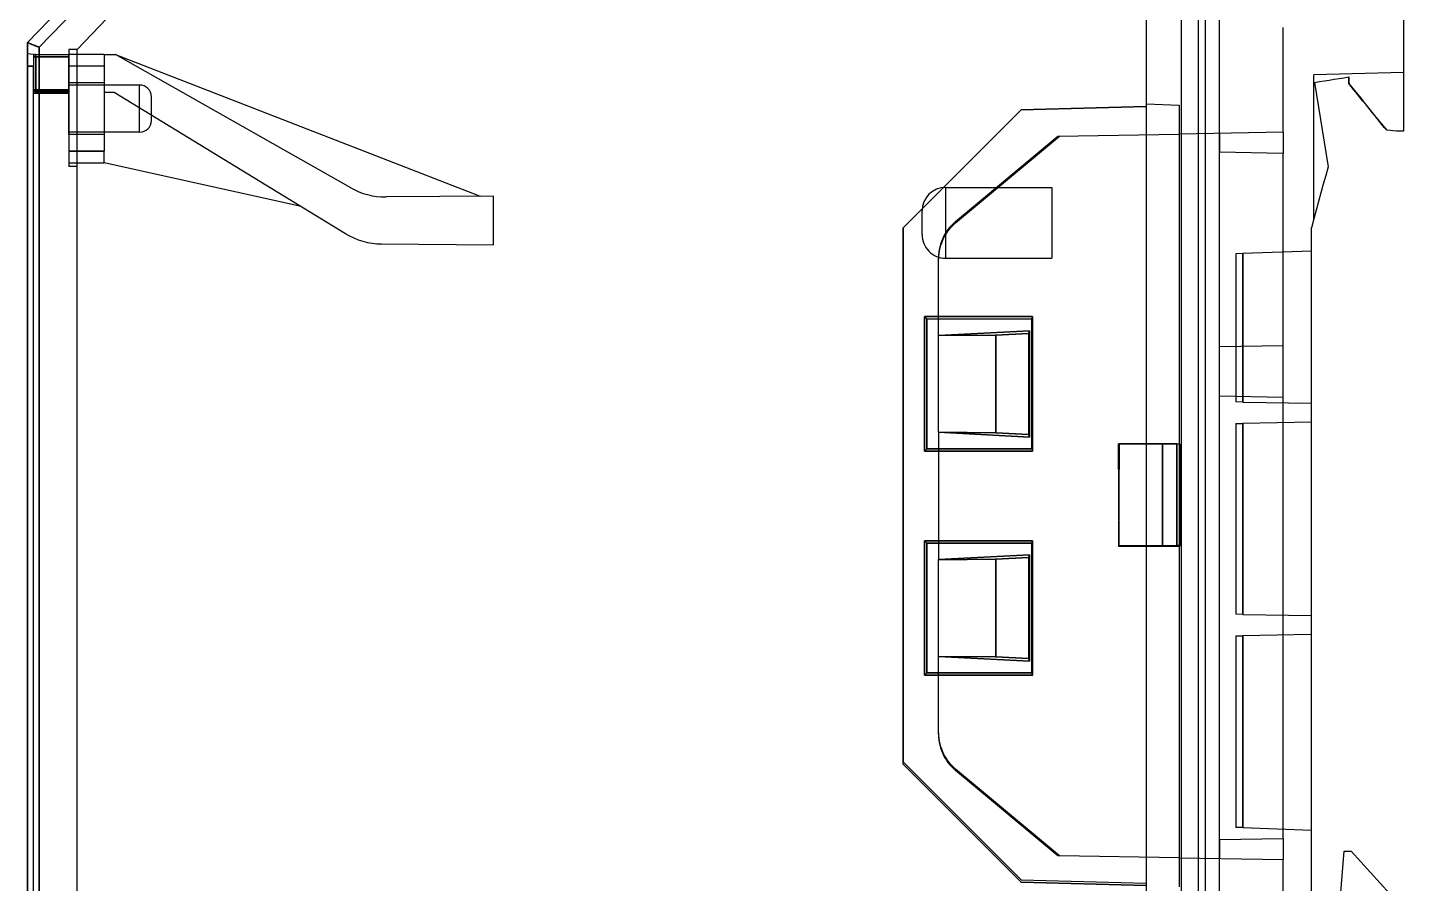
# Model space of a CAD drawing. Header units: millimetres. Extents: x -58 to 0.6, y -144 to -51.8.
# Drawn here: x -58 to 0.3, y -113.3 to -77 of the extents above; entities that cross this region are included whole.
import ezdxf

# ---------------------------------------------------------------- set-up
doc = ezdxf.new("R2010")
doc.units = ezdxf.units.MM
doc.layers.add('MAIN-1', color=7, linetype='Continuous')
doc.layers.add('MAIN-2', color=7, linetype='Continuous')

msp = doc.modelspace()

# ---------------------------------------------------------------- linework, layer by layer
at = {"layer": 'MAIN-1'}
for p, q in [((0.3, -52.322), (0.3, -81.396)), ((-8.4, -52.55), (-8.4, -141.109)), ((-8.1, -52.542), (-8.1, -141.118)), ((-55.142, -74.685), (-58, -77.644)), ((-57.504, -77.846), (-54.787, -75.032)), ((-58, -77.644), (-58, -77.644)), ((-58, -77.644), (-58, -77.644)), ((-58, -77.644), (-58, -77.644)), ((-58, -77.644), (-58, -77.644)), ((-58, -77.644), (-58, -77.644)), ((-58, -77.644), (-58, -77.644)), ((-58, -77.644), (-57.999, -77.645)), ((-58, -77.644), (-58, -116.016)), ((-57.999, -77.645), (-57.998, -77.645)), ((-57.998, -77.645), (-57.995, -77.646)), ((-57.995, -77.646), (-57.992, -77.648)), ((-57.992, -77.648), (-57.987, -77.65)), ((-57.987, -77.65), (-57.982, -77.652)), ((-57.982, -77.652), (-57.975, -77.655)), ((-57.975, -77.655), (-57.968, -77.658)), ((-57.968, -77.658), (-57.96, -77.661)), ((-57.96, -77.661), (-57.951, -77.665)), ((-57.951, -77.665), (-57.94, -77.669)), ((-57.94, -77.669), (-57.929, -77.674)), ((-57.929, -77.674), (-57.917, -77.679)), ((-57.917, -77.679), (-57.905, -77.684)), ((-57.905, -77.684), (-57.891, -77.689)), ((-57.891, -77.689), (-57.877, -77.695)), ((-57.877, -77.695), (-57.861, -77.702)), ((-57.861, -77.702), (-57.845, -77.708)), ((-57.845, -77.708), (-57.829, -77.715)), ((-57.829, -77.715), (-57.811, -77.722)), ((-57.811, -77.722), (-57.793, -77.73)), ((-57.793, -77.73), (-57.774, -77.737)), ((-57.774, -77.737), (-57.754, -77.745)), ((-57.754, -77.745), (-57.734, -77.753)), ((-57.734, -77.753), (-57.713, -77.762)), ((-57.713, -77.762), (-57.692, -77.771)), ((-57.692, -77.771), (-57.67, -77.779)), ((-57.67, -77.779), (-57.647, -77.789)), ((-57.647, -77.789), (-57.624, -77.798)), ((-57.624, -77.798), (-57.601, -77.807)), ((-57.601, -77.807), (-57.577, -77.817)), ((-57.577, -77.817), (-57.553, -77.827)), ((-57.553, -77.827), (-57.529, -77.836)), ((-57.529, -77.836), (-57.504, -77.846)), ((-57.504, -77.846), (-57.504, -115.814)), ((-3.26, -79.3), (-3.052, -79.266)), ((-3.052, -79.266), (-2.844, -79.233)), ((-2.844, -79.233), (-2.637, -79.199)), ((-2.637, -79.199), (-2.43, -79.166)), ((-2.43, -79.166), (-2.225, -79.132)), ((-2.225, -79.132), (-2.019, -79.098)), ((-2.02, -79.107), (-2.02, -79.098)), ((-2.02, -79.116), (-2.02, -79.107)), ((-2.019, -79.125), (-2.02, -79.116)), ((-2.019, -79.098), (-2.019, -79.138)), ((-2.019, -79.134), (-2.019, -79.125)), ((-2.019, -79.143), (-2.019, -79.134)), ((-2.019, -79.138), (-2.019, -79.178)), ((-2.019, -79.153), (-2.019, -79.143)), ((-2.019, -79.178), (-2.019, -79.218)), ((-2.019, -79.218), (-2.019, -79.259)), ((-2.019, -79.259), (-2.019, -79.299)), ((-3.47, -79.334), (-3.26, -79.3)), ((-3.47, -79.334), (-2.896, -82.911)), ((-2.019, -79.299), (-2.019, -79.34)), ((-2.019, -79.34), (-2.019, -79.381)), ((-2.019, -79.382), (-2.019, -79.381)), ((-2.019, -79.381), (-2.019, -79.381)), ((-2.019, -79.381), (-2.019, -79.381)), ((-2.019, -79.382), (-1.787, -79.666)), ((-2.019, -79.382), (-2.019, -79.382)), ((-2.019, -79.382), (-2.019, -79.382)), ((-2.019, -79.382), (-2.019, -79.382)), ((-1.787, -79.666), (-1.556, -79.951)), ((-1.556, -79.951), (-1.326, -80.234)), ((-1.326, -80.234), (-1.096, -80.517)), ((-1.096, -80.517), (-0.867, -80.799)), ((-0.867, -80.799), (-0.639, -81.08)), ((-0.639, -81.08), (-0.411, -81.36)), ((0, -81.396), (-0.411, -81.36)), ((0.3, -81.396), (0, -81.396)), ((-2.996, -83.28), (-3.097, -83.648)), ((-2.896, -82.911), (-2.996, -83.28)), ((-3.097, -83.648), (-3.198, -84.016)), ((-3.298, -84.385), (-3.399, -84.753)), ((-3.198, -84.016), (-3.298, -84.385)), ((-3.399, -84.753), (-3.499, -85.121)), ((-3.6, -114.516), (-3.6, -85.491)), ((-3.499, -85.121), (-3.599, -85.489)), ((-19.998, -89.262), (-15.417, -89.26)), ((-19.998, -94.957), (-19.998, -89.262)), ((-19.898, -89.361), (-19.998, -89.262)), ((-15.45, -89.359), (-19.898, -89.361)), ((-19.898, -89.361), (-19.898, -94.857)), ((-19.4, -90.058), (-19.4, -89.361)), ((-15.45, -89.36), (-15.417, -89.26)), ((-15.45, -94.859), (-15.45, -89.36)), ((-15.417, -89.26), (-15.417, -94.958)), ((-15.55, -89.857), (-19.4, -90.058)), ((-16.978, -90.038), (-19.4, -90.061)), ((-19.4, -90.061), (-19.4, -90.057)), ((-19.4, -94.158), (-19.4, -90.06)), ((-16.978, -90.038), (-15.586, -89.967)), ((-16.978, -94.181), (-16.978, -90.038)), ((-15.586, -89.967), (-15.55, -89.857)), ((-15.586, -89.967), (-15.586, -94.252)), ((-15.55, -89.857), (-15.55, -94.362)), ((-19.4, -94.162), (-19.4, -94.158)), ((-19.4, -94.158), (-16.978, -94.181)), ((-19.4, -94.161), (-15.55, -94.362)), ((-19.4, -94.162), (-19.4, -94.858)), ((-15.586, -94.252), (-16.978, -94.181)), ((-15.55, -94.362), (-15.586, -94.252)), ((-19.998, -94.957), (-19.898, -94.857)), ((-15.417, -94.959), (-19.998, -94.957)), ((-19.898, -94.857), (-15.45, -94.859)), ((-15.45, -94.859), (-15.417, -94.959)), ((-19.998, -98.762), (-15.417, -98.76)), ((-19.998, -104.457), (-19.998, -98.761)), ((-19.998, -98.761), (-19.898, -98.861)), ((-15.45, -98.859), (-19.898, -98.861)), ((-19.898, -98.861), (-19.898, -104.358)), ((-19.4, -98.861), (-19.4, -99.558)), ((-15.417, -98.76), (-15.45, -98.859)), ((-15.45, -104.359), (-15.45, -98.86)), ((-15.417, -98.76), (-15.417, -104.458)), ((-15.55, -99.357), (-19.4, -99.558)), ((-16.978, -99.538), (-19.4, -99.561)), ((-19.4, -99.561), (-19.4, -99.557)), ((-19.4, -103.658), (-19.4, -99.56)), ((-16.978, -99.538), (-15.586, -99.467)), ((-16.978, -103.681), (-16.978, -99.538)), ((-15.586, -99.467), (-15.55, -99.357)), ((-15.586, -99.467), (-15.586, -103.752)), ((-15.55, -99.357), (-15.55, -103.862)), ((-19.4, -103.662), (-19.4, -103.658)), ((-19.4, -103.658), (-16.978, -103.681)), ((-19.4, -103.661), (-15.55, -103.862)), ((-19.4, -104.358), (-19.4, -103.662)), ((-15.586, -103.752), (-16.978, -103.681)), ((-15.55, -103.862), (-15.586, -103.752)), ((-19.898, -104.358), (-19.998, -104.457)), ((-15.417, -104.459), (-19.998, -104.457)), ((-19.898, -104.357), (-15.45, -104.359)), ((-15.417, -104.459), (-15.45, -104.359)), ((-2.365, -113.832), (-2.219, -111.913)), ((-2.219, -111.913), (-1.919, -111.913)), ((-1.919, -111.913), (-0.274, -113.723))]:
    msp.add_line(p, q, dxfattribs=at)
at = {"layer": 'MAIN-2'}
for p, q in [((-10.6, -53.563), (-10.6, -127.839)), ((-9.1, -133.623), (-9.1, -60.037)), ((-7.5, -81.495), (-7.5, -60.059)), ((-54.787, -75.032), (-57.504, -77.846)), ((-54.641, -76.628), (-55.9, -77.932)), ((-4.801, -81.448), (-4.801, -77.007)), ((-57.999, -77.645), (-58, -77.644)), ((-58, -116.016), (-58, -77.644)), ((-58, -77.644), (-58, -77.644)), ((-57.996, -77.646), (-57.999, -77.645)), ((-57.99, -77.649), (-57.996, -77.646)), ((-57.982, -77.652), (-57.99, -77.649)), ((-57.972, -77.656), (-57.982, -77.652)), ((-57.959, -77.662), (-57.972, -77.656)), ((-57.944, -77.668), (-57.959, -77.662)), ((-57.927, -77.675), (-57.944, -77.668)), ((-57.907, -77.683), (-57.927, -77.675)), ((-57.885, -77.692), (-57.907, -77.683)), ((-57.861, -77.702), (-57.885, -77.692)), ((-57.835, -77.712), (-57.861, -77.702)), ((-57.808, -77.723), (-57.835, -77.712)), ((-57.778, -77.735), (-57.808, -77.723)), ((-57.747, -77.748), (-57.778, -77.735)), ((-57.715, -77.761), (-57.747, -77.748)), ((-57.682, -77.775), (-57.715, -77.761)), ((-57.648, -77.788), (-57.682, -77.775)), ((-57.613, -77.803), (-57.648, -77.788)), ((-57.577, -77.817), (-57.613, -77.803)), ((-57.541, -77.832), (-57.577, -77.817)), ((-57.504, -77.846), (-57.541, -77.832)), ((-57.504, -115.814), (-57.504, -77.846)), ((-56.25, -77.932), (-56.25, -77.932)), ((-56.25, -77.932), (-56.25, -82.894)), ((-55.9, -77.932), (-56.25, -77.932)), ((-55.9, -115.728), (-55.9, -77.932)), ((-55.9, -77.932), (-55.9, -77.932)), ((-55.9, -77.932), (-55.9, -77.932)), ((-55.9, -77.932), (-55.9, -77.932)), ((-58, -78.122), (-58, -78.122)), ((-57.75, -78.144), (-58, -78.122)), ((-57.75, -78.644), (-58, -78.644)), ((-58, -78.644), (-57.75, -78.644)), ((-57.75, -78.144), (-57.75, -78.144)), ((-57.75, -78.144), (-57.75, -78.644)), ((-57.75, -78.144), (-57.75, -78.144)), ((-57.75, -78.144), (-57.75, -78.144)), ((-57.75, -78.144), (-56.25, -78.144)), ((-57.75, -78.244), (-56.25, -78.244)), ((-56.25, -78.244), (-57.75, -78.244)), ((-57.65, -78.244), (-57.75, -78.244)), ((-57.75, -78.244), (-57.75, -79.644)), ((-57.75, -78.244), (-57.75, -78.244)), ((-57.65, -78.244), (-57.75, -78.244)), ((-57.75, -115.016), (-57.75, -78.644)), ((-57.65, -78.144), (-57.65, -78.144)), ((-57.65, -78.244), (-57.65, -78.144)), ((-57.65, -78.244), (-57.65, -78.144)), ((-56.25, -78.244), (-57.65, -78.244)), ((-57.65, -78.244), (-56.25, -78.244)), ((-57.65, -79.644), (-57.65, -78.244)), ((-57.65, -78.244), (-57.65, -79.644)), ((-56.25, -78.144), (-56.25, -78.144)), ((-56.25, -78.144), (-56.25, -78.144)), ((-56.25, -78.144), (-56.25, -78.144)), ((-56.25, -78.144), (-56.25, -78.144)), ((-56.25, -78.144), (-56.25, -78.144)), ((-56.25, -78.244), (-56.25, -78.144)), ((-54.75, -78.144), (-56.25, -78.144)), ((-56.25, -79.344), (-56.25, -78.244)), ((-54.75, -78.644), (-56.25, -78.644)), ((-54.75, -78.644), (-56.25, -78.644)), ((-54.75, -78.144), (-54.75, -78.144)), ((-54.75, -78.144), (-54.75, -78.144)), ((-54.75, -78.144), (-54.269, -78.144)), ((-54.75, -78.144), (-54.75, -78.644)), ((-54.75, -78.644), (-54.75, -82.244)), ((-54.269, -78.144), (-54.269, -78.144)), ((-54.269, -78.144), (-54.269, -78.144)), ((-54.269, -78.144), (-54.269, -78.144)), ((-54.269, -78.144), (-38.828, -84.154)), ((-44.306, -83.798), (-54.269, -78.144)), ((0.3, -78.918), (-3.5, -79.018)), ((-3.5, -85.125), (-3.5, -79.018)), ((-3.5, -79.018), (-3.5, -79.018)), ((-2.02, -79.098), (-2.02, -79.098)), ((-2.02, -79.098), (-2.02, -79.098)), ((-2.019, -79.189), (-2.019, -79.153)), ((-2.019, -79.227), (-2.019, -79.189)), ((-2.019, -79.266), (-2.019, -79.227)), ((-2.019, -79.305), (-2.019, -79.266)), ((0.3, -78.918), (0.3, -78.918)), ((-57.65, -79.644), (-57.75, -79.644)), ((-57.75, -79.644), (-57.75, -79.644)), ((-57.65, -79.644), (-57.75, -79.644)), ((-57.75, -79.694), (-56.25, -79.694)), ((-57.75, -79.694), (-56.25, -79.694)), ((-57.75, -79.794), (-57.75, -79.794)), ((-57.75, -79.794), (-56.25, -79.794)), ((-57.65, -79.644), (-56.25, -79.644)), ((-57.65, -79.744), (-57.65, -79.644)), ((-57.65, -79.744), (-57.65, -79.644)), ((-56.25, -79.644), (-57.65, -79.644)), ((-57.65, -79.744), (-56.25, -79.744)), ((-57.65, -79.744), (-57.65, -79.744)), ((-56.25, -80.444), (-56.25, -79.344)), ((-54.75, -79.344), (-56.25, -79.344)), ((-54.75, -79.344), (-56.25, -79.344)), ((-53.25, -79.444), (-56.25, -79.444)), ((-53.25, -79.444), (-56.25, -79.444)), ((-56.25, -79.744), (-56.25, -79.744)), ((-56.25, -79.794), (-56.25, -79.794)), ((-54.75, -79.744), (-54.333, -79.744)), ((-54.75, -79.744), (-54.75, -79.744)), ((-54.75, -79.744), (-54.75, -79.744)), ((-54.333, -79.744), (-44.534, -85.738)), ((-54.333, -79.744), (-54.333, -79.744)), ((-54.333, -79.744), (-54.333, -79.744)), ((-53.25, -80.444), (-53.25, -79.444)), ((-53.25, -80.444), (-53.25, -79.444)), ((-3.47, -79.334), (-3.47, -79.334)), ((-3.47, -79.334), (-3.47, -79.334)), ((-2.019, -79.343), (-2.019, -79.305)), ((-2.019, -79.381), (-2.019, -79.343)), ((-2.019, -79.381), (-2.019, -79.381)), ((-56.25, -81.544), (-56.25, -80.444)), ((-53.25, -81.444), (-53.25, -80.444)), ((-53.25, -81.444), (-53.25, -80.444)), ((-52.75, -80.444), (-52.75, -79.944)), ((-52.75, -80.944), (-52.75, -80.444)), ((-15.902, -80.495), (-10.6, -80.356)), ((-10.6, -80.356), (-15.902, -80.495)), ((-10.6, -80.356), (-15.9, -80.495)), ((-10.6, -80.356), (-15.9, -80.495)), ((-10.6, -80.246), (-9.2, -80.295)), ((-10.6, -80.246), (-10.6, -80.246)), ((-10.6, -80.246), (-10.6, -80.246)), ((-9.2, -80.295), (-9.2, -113.426)), ((-9.2, -80.295), (-9.2, -80.295)), ((-9.2, -80.295), (-9.2, -80.295)), ((-20.902, -85.495), (-15.902, -80.495)), ((-15.902, -80.495), (-20.902, -85.495)), ((-15.9, -80.495), (-20.9, -85.495)), ((-20.9, -85.495), (-15.9, -80.495)), ((-15.902, -80.495), (-15.9, -80.495)), ((-15.902, -80.495), (-15.9, -80.495)), ((-53.25, -81.444), (-56.25, -81.444)), ((-53.25, -81.444), (-56.25, -81.444)), ((-54.75, -81.544), (-56.25, -81.544)), ((-54.75, -81.544), (-56.25, -81.544)), ((-18.682, -85.29), (-14.269, -81.613)), ((-18.682, -85.232), (-14.341, -81.615)), ((-14.341, -81.615), (-9.2, -81.525)), ((-14.341, -81.615), (-14.341, -81.615)), ((-14.269, -81.613), (-14.269, -81.613)), ((-4.8, -81.448), (-9.2, -81.525)), ((-9.2, -81.525), (-9.2, -81.525)), ((-9.2, -81.525), (-9.2, -81.525)), ((-7.5, -81.495), (-7.5, -81.495)), ((-7.5, -82.295), (-7.5, -81.495)), ((-7.5, -81.495), (-7.5, -81.495)), ((-7.5, -81.495), (-7.5, -81.495)), ((-7.5, -81.495), (-7.5, -81.495)), ((-7.5, -81.495), (-7.5, -82.295)), ((-4.8, -81.448), (-4.8, -82.342)), ((-4.8, -81.448), (-4.8, -81.448)), ((0.3, -81.396), (0.3, -81.396)), ((-56.25, -82.244), (-54.75, -82.244)), ((-54.75, -82.244), (-56.25, -82.244)), ((-56.25, -82.744), (-56.25, -82.744)), ((-56.25, -82.744), (-54.75, -82.744)), ((-54.75, -82.744), (-54.75, -82.244)), ((-46.411, -84.59), (-54.75, -82.744)), ((-54.75, -82.744), (-54.75, -82.744)), ((-54.75, -82.744), (-54.75, -82.744)), ((-54.75, -82.744), (-54.75, -82.744)), ((-7.5, -82.295), (-7.5, -82.295)), ((-4.8, -82.342), (-7.5, -82.295)), ((-7.5, -82.295), (-7.5, -82.295)), ((-7.5, -82.295), (-7.5, -82.295)), ((-7.5, -82.295), (-7.5, -82.295)), ((-7.5, -111.424), (-7.5, -82.295)), ((-4.8, -111.377), (-4.8, -82.342)), ((-4.8, -82.342), (-4.8, -82.342)), ((-4.8, -82.342), (-4.8, -82.342)), ((-56.25, -82.894), (-56.25, -82.894)), ((-55.9, -82.894), (-56.25, -82.894)), ((-55.9, -82.894), (-55.9, -82.894)), ((-2.896, -82.911), (-2.896, -82.911)), ((-44.306, -83.798), (-44.306, -83.798)), ((-44.306, -83.798), (-44.306, -83.798)), ((-19.1, -83.78), (-19.1, -85.28)), ((-19.1, -83.78), (-14.6, -83.78)), ((-14.6, -83.78), (-14.6, -85.28)), ((-38.25, -84.149), (-42.799, -84.189)), ((-42.799, -84.189), (-42.799, -84.189)), ((-42.799, -84.189), (-42.799, -84.189)), ((-38.828, -84.154), (-38.828, -84.154)), ((-38.25, -84.149), (-38.25, -84.149)), ((-38.25, -86.22), (-38.25, -84.149)), ((-46.411, -84.59), (-46.411, -84.59)), ((-20.1, -85.28), (-20.1, -84.78)), ((-20.902, -108.224), (-20.902, -85.495)), ((-20.902, -85.495), (-20.9, -85.495)), ((-20.902, -85.495), (-20.902, -108.13)), ((-20.902, -85.495), (-20.9, -85.495)), ((-20.9, -108.224), (-20.9, -85.495)), ((-20.9, -85.495), (-20.9, -108.13)), ((-20.1, -85.78), (-20.1, -85.28)), ((-19.069, -85.665), (-19.13, -85.764)), ((-19.1, -85.28), (-19.1, -86.78)), ((-19.002, -85.569), (-19.069, -85.665)), ((-19.002, -85.628), (-19.069, -85.723)), ((-18.93, -85.478), (-19.002, -85.569)), ((-18.93, -85.537), (-19.002, -85.628)), ((-18.852, -85.392), (-18.93, -85.478)), ((-18.852, -85.451), (-18.93, -85.537)), ((-18.77, -85.31), (-18.852, -85.392)), ((-18.77, -85.368), (-18.852, -85.451)), ((-18.682, -85.232), (-18.77, -85.31)), ((-18.682, -85.29), (-18.77, -85.368)), ((-14.6, -85.28), (-14.6, -86.78)), ((-3.5, -85.125), (-3.5, -85.125)), ((-44.534, -85.738), (-44.534, -85.738)), ((-42.995, -86.179), (-38.25, -86.22)), ((-42.995, -86.179), (-42.995, -86.179)), ((-38.25, -86.22), (-38.25, -86.22)), ((-19.315, -86.192), (-19.346, -86.304)), ((-19.316, -86.251), (-19.346, -86.363)), ((-19.279, -86.14), (-19.316, -86.251)), ((-19.279, -86.081), (-19.315, -86.192)), ((-19.235, -85.972), (-19.279, -86.081)), ((-19.236, -86.031), (-19.279, -86.14)), ((-19.186, -85.925), (-19.236, -86.031)), ((-19.186, -85.867), (-19.235, -85.972)), ((-19.13, -85.764), (-19.186, -85.867)), ((-19.13, -85.823), (-19.186, -85.925)), ((-19.069, -85.723), (-19.13, -85.823)), ((-19.397, -86.649), (-19.4, -86.767)), ((-19.397, -86.708), (-19.4, -86.825)), ((-19.4, -89.361), (-19.4, -86.767)), ((-19.386, -86.533), (-19.397, -86.649)), ((-19.386, -86.592), (-19.397, -86.708)), ((-19.369, -86.418), (-19.386, -86.533)), ((-19.369, -86.477), (-19.386, -86.592)), ((-19.346, -86.304), (-19.369, -86.418)), ((-19.346, -86.363), (-19.369, -86.477)), ((-19.1, -86.78), (-14.6, -86.78)), ((-6.505, -86.59), (-6.8, -86.6)), ((-6.8, -86.6), (-6.8, -86.6)), ((-6.8, -86.6), (-6.8, -92.874)), ((-6.8, -86.6), (-6.8, -86.6)), ((-3.6, -86.488), (-6.505, -86.59)), ((-6.505, -86.59), (-6.505, -92.879)), ((-6.505, -86.59), (-6.505, -92.879)), ((-6.505, -92.879), (-6.505, -86.59)), ((-6.505, -92.879), (-6.505, -86.59)), ((-15.417, -89.258), (-20, -89.26)), ((-20, -89.26), (-20, -94.959)), ((-20, -89.26), (-19.9, -89.359)), ((-19.9, -89.359), (-15.45, -89.357)), ((-19.9, -94.859), (-19.9, -89.359)), ((-15.45, -89.357), (-15.417, -89.258)), ((-15.45, -89.357), (-15.45, -89.36)), ((-15.417, -94.961), (-15.417, -89.258)), ((-19.4, -90.058), (-15.55, -89.857)), ((-19.4, -90.061), (-16.978, -90.038)), ((-15.586, -89.967), (-16.978, -90.038)), ((-16.978, -90.038), (-16.978, -94.181)), ((-15.55, -89.857), (-15.586, -89.967)), ((-15.586, -89.967), (-15.586, -94.252)), ((-15.55, -94.362), (-15.55, -89.857)), ((-7.5, -90.527), (-4.8, -90.48)), ((-4.8, -92.68), (-7.5, -92.633)), ((-6.8, -92.874), (-6.8, -92.874)), ((-6.505, -92.879), (-6.8, -92.874)), ((-6.8, -92.874), (-6.8, -92.874)), ((-6.505, -92.879), (-3.6, -92.93)), ((-3.6, -92.93), (-3.6, -92.93)), ((-3.6, -92.93), (-3.6, -92.93)), ((-6.8, -93.786), (-6.505, -93.781)), ((-6.8, -93.786), (-6.8, -93.786)), ((-6.8, -93.786), (-6.8, -101.874)), ((-6.8, -93.786), (-6.8, -93.786)), ((-3.6, -93.73), (-6.505, -93.781)), ((-6.505, -101.879), (-6.505, -93.781)), ((-6.505, -93.781), (-6.505, -101.879)), ((-6.505, -101.879), (-6.505, -93.781)), ((-6.505, -93.781), (-6.505, -101.879)), ((-16.978, -94.181), (-19.4, -94.158)), ((-15.55, -94.362), (-19.4, -94.161)), ((-16.978, -94.181), (-15.586, -94.252)), ((-15.586, -94.252), (-15.55, -94.362)), ((-19.9, -94.859), (-20, -94.959)), ((-20, -94.959), (-15.417, -94.961)), ((-15.45, -94.861), (-19.9, -94.859)), ((-19.4, -94.858), (-19.4, -98.861)), ((-15.45, -94.859), (-15.45, -94.861)), ((-15.45, -94.861), (-15.417, -94.961)), ((-11.741, -98.958), (-11.773, -94.646)), ((-9.911, -94.646), (-11.773, -94.646)), ((-11.741, -94.668), (-11.773, -98.98)), ((-9.18, -94.668), (-11.741, -94.668)), ((-9.911, -98.958), (-9.911, -94.646)), ((-9.309, -94.646), (-9.911, -94.646)), ((-9.911, -94.668), (-9.911, -98.98)), ((-9.309, -94.646), (-9.18, -94.646)), ((-9.309, -98.958), (-9.309, -94.646)), ((-9.309, -94.668), (-9.309, -98.98)), ((-9.18, -94.646), (-9.18, -94.646)), ((-9.18, -94.646), (-9.18, -94.668)), ((-9.18, -94.668), (-9.18, -98.98)), ((-9.18, -94.668), (-9.18, -94.668)), ((-15.417, -98.758), (-20, -98.76)), ((-20, -98.76), (-20, -104.46)), ((-20, -98.76), (-19.9, -98.859)), ((-19.9, -98.859), (-15.45, -98.857)), ((-19.9, -104.359), (-19.9, -98.859)), ((-15.45, -98.857), (-15.417, -98.758)), ((-15.45, -98.857), (-15.45, -98.86)), ((-15.417, -104.461), (-15.417, -98.758)), ((-11.773, -98.98), (-9.18, -98.98)), ((-11.741, -98.958), (-9.911, -98.958)), ((-9.911, -98.958), (-9.309, -98.958)), ((-9.18, -98.958), (-9.309, -98.958)), ((-9.18, -98.958), (-9.18, -98.958)), ((-9.18, -98.98), (-9.18, -98.98)), ((-19.4, -99.558), (-15.55, -99.357)), ((-19.4, -99.561), (-16.978, -99.538)), ((-15.586, -99.467), (-16.978, -99.538)), ((-16.978, -99.538), (-16.978, -103.681)), ((-15.55, -99.357), (-15.586, -99.467)), ((-15.586, -99.467), (-15.586, -103.752)), ((-15.55, -103.862), (-15.55, -99.357)), ((-6.8, -101.874), (-6.8, -101.874)), ((-6.505, -101.879), (-6.8, -101.874)), ((-6.8, -101.874), (-6.8, -101.874)), ((-6.505, -101.879), (-3.6, -101.93)), ((-3.6, -101.93), (-3.6, -101.93)), ((-3.6, -101.93), (-3.6, -101.93)), ((-6.8, -102.786), (-6.505, -102.781)), ((-6.8, -102.786), (-6.8, -102.786)), ((-6.8, -102.786), (-6.8, -110.904)), ((-6.8, -102.786), (-6.8, -102.786)), ((-3.6, -102.73), (-6.505, -102.781)), ((-6.505, -110.914), (-6.505, -102.781)), ((-6.505, -102.781), (-6.505, -110.914)), ((-6.505, -102.781), (-6.505, -110.914)), ((-6.505, -110.914), (-6.505, -102.781)), ((-3.6, -102.73), (-3.6, -102.73)), ((-16.978, -103.681), (-19.4, -103.658)), ((-15.55, -103.862), (-19.4, -103.661)), ((-16.978, -103.681), (-15.586, -103.752)), ((-15.586, -103.752), (-15.55, -103.862)), ((-20, -104.459), (-19.9, -104.36)), ((-20, -104.459), (-15.417, -104.461)), ((-15.45, -104.361), (-19.9, -104.359)), ((-19.4, -106.894), (-19.4, -104.358)), ((-15.45, -104.359), (-15.45, -104.361)), ((-15.417, -104.461), (-15.45, -104.361)), ((-19.4, -106.953), (-19.4, -106.894)), ((-19.4, -106.894), (-19.396, -107.012)), ((-19.4, -106.953), (-19.396, -107.071)), ((-19.396, -107.012), (-19.386, -107.129)), ((-19.396, -107.071), (-19.386, -107.187)), ((-19.386, -107.129), (-19.369, -107.244)), ((-19.386, -107.187), (-19.369, -107.302)), ((-19.369, -107.244), (-19.345, -107.357)), ((-19.369, -107.302), (-19.345, -107.416)), ((-19.345, -107.357), (-19.315, -107.47)), ((-19.345, -107.416), (-19.315, -107.528)), ((-19.315, -107.47), (-19.278, -107.581)), ((-19.315, -107.528), (-19.278, -107.639)), ((-19.278, -107.581), (-19.235, -107.689)), ((-19.278, -107.639), (-19.235, -107.748)), ((-19.235, -107.689), (-19.185, -107.795)), ((-19.235, -107.748), (-19.185, -107.854)), ((-19.185, -107.795), (-19.13, -107.898)), ((-19.185, -107.854), (-19.13, -107.956)), ((-20.902, -108.13), (-15.902, -113.13)), ((-20.902, -108.13), (-20.9, -108.13)), ((-20.902, -108.224), (-20.9, -108.224)), ((-15.902, -113.224), (-20.902, -108.224)), ((-15.9, -113.13), (-20.9, -108.13)), ((-20.9, -108.224), (-15.9, -113.224)), ((-19.13, -107.898), (-19.068, -107.997)), ((-19.13, -107.956), (-19.068, -108.055)), ((-19.068, -107.997), (-19.001, -108.092)), ((-19.068, -108.055), (-19.001, -108.151)), ((-19.001, -108.092), (-18.929, -108.183)), ((-19.001, -108.151), (-18.929, -108.242)), ((-18.929, -108.183), (-18.851, -108.27)), ((-18.929, -108.242), (-18.851, -108.328)), ((-18.851, -108.27), (-18.769, -108.352)), ((-18.851, -108.328), (-18.769, -108.41)), ((-18.769, -108.352), (-18.68, -108.43)), ((-18.769, -108.41), (-18.68, -108.488)), ((-14.269, -112.105), (-18.68, -108.43)), ((-14.341, -112.104), (-18.68, -108.488)), ((-6.8, -110.904), (-6.8, -110.904)), ((-6.799, -110.904), (-6.8, -110.904)), ((-6.8, -110.904), (-6.8, -110.904)), ((-6.797, -110.904), (-6.799, -110.904)), ((-6.794, -110.904), (-6.797, -110.904)), ((-6.789, -110.904), (-6.794, -110.904)), ((-6.783, -110.904), (-6.789, -110.904)), ((-6.775, -110.905), (-6.783, -110.904)), ((-6.767, -110.905), (-6.775, -110.905)), ((-6.757, -110.905), (-6.767, -110.905)), ((-6.746, -110.906), (-6.757, -110.905)), ((-6.734, -110.906), (-6.746, -110.906)), ((-6.721, -110.907), (-6.734, -110.906)), ((-6.707, -110.907), (-6.721, -110.907)), ((-6.692, -110.908), (-6.707, -110.907)), ((-6.676, -110.908), (-6.692, -110.908)), ((-6.659, -110.909), (-6.676, -110.908)), ((-6.642, -110.909), (-6.659, -110.909)), ((-6.624, -110.91), (-6.642, -110.909)), ((-6.605, -110.911), (-6.624, -110.91)), ((-6.586, -110.911), (-6.605, -110.911)), ((-6.567, -110.912), (-6.586, -110.911)), ((-6.547, -110.913), (-6.567, -110.912)), ((-6.526, -110.913), (-6.547, -110.913)), ((-6.505, -110.914), (-6.526, -110.913)), ((-6.505, -110.914), (-3.6, -111.016)), ((-3.6, -111.016), (-3.6, -111.016)), ((-7.5, -111.424), (-4.8, -111.377)), ((-7.5, -111.424), (-7.5, -111.424)), ((-7.5, -112.224), (-7.5, -111.424)), ((-7.5, -111.424), (-7.5, -111.424)), ((-7.5, -111.424), (-7.5, -111.424)), ((-7.5, -111.424), (-7.5, -111.424)), ((-7.5, -111.424), (-7.5, -112.224)), ((-4.8, -111.377), (-4.8, -112.271)), ((-4.8, -111.377), (-4.8, -111.377)), ((-4.8, -111.377), (-4.8, -111.377)), ((-2.219, -111.913), (-2.219, -111.913)), ((-2.219, -111.913), (-2.219, -111.913)), ((-1.919, -111.913), (-1.919, -111.913)), ((-1.919, -111.913), (-1.919, -111.913)), ((-14.269, -112.105), (-14.341, -112.104)), ((-14.341, -112.104), (-14.341, -112.104)), ((-14.269, -112.105), (-14.269, -112.105)), ((-9.2, -112.194), (-14.269, -112.105)), ((-9.2, -112.194), (-4.8, -112.271)), ((-9.2, -112.194), (-9.2, -112.194)), ((-9.2, -112.194), (-9.2, -112.194)), ((-7.5, -112.224), (-7.5, -112.224)), ((-7.5, -112.224), (-7.5, -112.224)), ((-7.5, -112.224), (-7.5, -112.224)), ((-7.5, -112.224), (-7.5, -112.224)), ((-7.5, -133.601), (-7.5, -112.224)), ((-4.8, -117.117), (-4.8, -112.271)), ((-4.8, -112.271), (-4.8, -112.271)), ((-4.8, -112.271), (-4.8, -112.271)), ((-15.902, -113.13), (-10.6, -113.269)), ((-15.902, -113.13), (-15.9, -113.13)), ((-10.6, -113.362), (-15.902, -113.224)), ((-15.902, -113.224), (-15.9, -113.224)), ((-15.9, -113.13), (-10.6, -113.269)), ((-15.9, -113.224), (-10.6, -113.362))]:
    msp.add_line(p, q, dxfattribs=at)
for centre, radius, start, end in [((-57.65, -78.244), 0.1, 89.99998, 180.00002), ((-57.65, -79.644), 0.1, 180.00002, 270.00002), ((-53.25, -79.944), 0.5, 359.99989, 89.99998), ((-53.25, -79.944), 0.5, 359.99989, 89.99998), ((-53.25, -80.944), 0.5, 270.00002, 359.99989), ((-53.25, -80.944), 0.5, 270.00002, 359.99989), ((-42.825, -81.189), 3, 240.42589, 270.00002), ((-19.1, -84.78), 1, 89.99998, 179.99991), ((-42.825, -81.189), 3, 270.00002, 270.49998), ((-42.969, -83.179), 3, 238.54664, 269.5), ((-19.1, -85.78), 1, 179.99991, 270.00002)]:
    msp.add_arc(centre, radius, start, end, dxfattribs=at)
msp.add_ellipse((-2936.76, -2465.947), major_axis=(3782.644, 0), ratio=1, start_param=0.682071, end_param=0.682745, dxfattribs=at)

doc.saveas('drawing.dxf')
